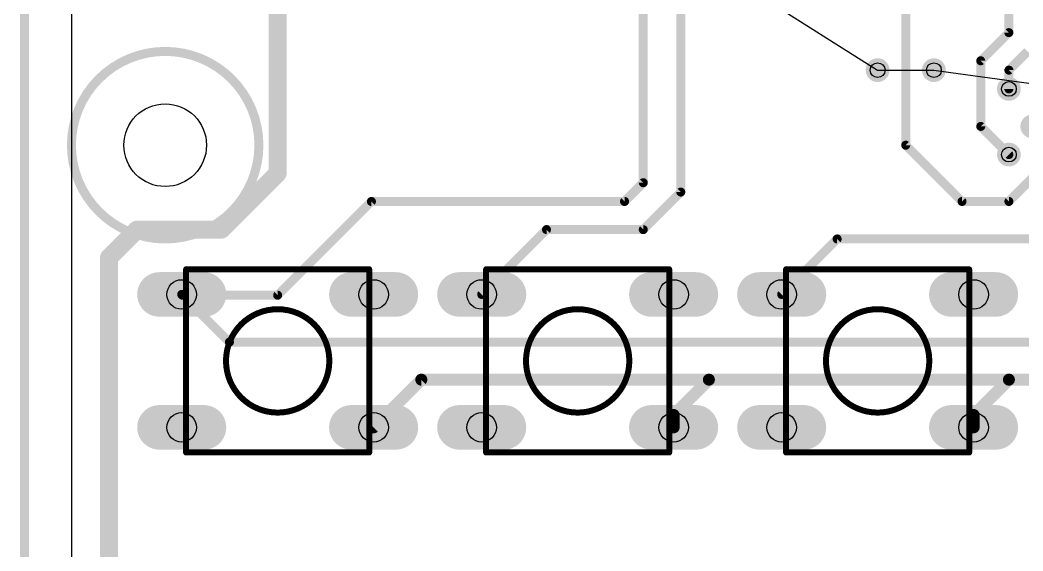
# Model space of a CAD drawing. Extents: x -8 to 108, y -2 to 140.
# Drawn here: x -1.74 to 32.23, y 56.11 to 74.09 of the extents above; entities that cross this region are included whole.
import ezdxf

# ---------------------------------------------------------------- set-up
doc = ezdxf.new("R2010")
doc.units = 0
for name, color, linetype in [('1', 22, 'CONTINUOUS'), ('17', 82, 'CONTINUOUS'), ('18', 82, 'CONTINUOUS'), ('19', 53, 'CONTINUOUS'), ('20', 7, 'CONTINUOUS'), ('21', 253, 'CONTINUOUS'), ('44', 253, 'CONTINUOUS'), ('51', 253, 'CONTINUOUS')]:
    doc.layers.add(name, color=color, linetype=linetype)

# ---------------------------------------------------------------- blocks, each defined once
blk = doc.blocks.new('LONGP100')
at = {"const_width": 1}
blk.add_lwpolyline([(-0.5, 0), (0.5, 0)], dxfattribs=at)
at = {"const_width": 0.5}
for points in [[(-0.5, 0.25, 1), (-0.5, -0.25)], [(0.5, -0.25, 1), (0.5, 0.25)]]:
    blk.add_lwpolyline(points, format="xyb", dxfattribs=at)
blk = doc.blocks.new('ROUNDV')
at = {"const_width": 0.5}
blk.add_lwpolyline([(0, -0.25, 1), (0, 0.25, 1), (0, -0.25)], format="xyb", dxfattribs=at)

msp = doc.modelspace()

# ---------------------------------------------------------------- linework, layer by layer
at = {"layer": '1'}
for points, const_width in [([(-1.5875, -2.2225), (-1.5875, 140.335)], 0.3048), ([(31.75, 87.3125), (31.75, 73.66)], 0.3048), ([(19.3675, 78.105), (19.3675, 68.58)], 0.3048), ([(28.2575, 69.85), (28.2575, 77.685)], 0.3048), ([(20.6375, 77.1525), (20.6375, 68.2625)], 0.3048), ([(6.985, 75.8825), (6.985, 68.8975)], 0.6096), ([(31.75, 73.66), (30.7975, 72.7075)], 0.3048), ([(31.75, 72.39), (32.385, 73.025)], 0.3048), ([(30.7975, 72.7075), (30.7975, 70.485)], 0.3048), ([(31.75, 71.755), (31.75, 72.39)], 0.3048), ([(30.7975, 70.485), (31.75, 69.5325)], 0.3048), ([(34.29, 70.485), (31.75, 67.945)], 0.3048), ([(30.1625, 67.945), (28.2575, 69.85)], 0.3048), ([(6.985, 68.8975), (5.08, 66.9925)], 0.6096), ([(19.3675, 68.58), (18.7325, 67.945)], 0.3048), ([(20.6375, 68.2625), (19.3675, 66.9925)], 0.3048), ([(10.16, 67.945), (6.985, 64.77)], 0.3048), ([(18.7325, 67.945), (10.16, 67.945)], 0.3048), ([(31.75, 67.945), (30.1625, 67.945)], 0.3048), ([(2.2225, 66.9925), (1.27, 66.04)], 0.6096), ([(5.08, 66.9925), (2.2225, 66.9925)], 0.6096), ([(16.09, 66.9925), (13.895, 64.7975)], 0.3048), ([(19.3675, 66.9925), (16.09, 66.9925)], 0.3048), ([(25.9325, 66.675), (24.055, 64.7975)], 0.3048), ([(34.6075, 66.675), (25.9325, 66.675)], 0.3048), ([(1.27, 66.04), (1.27, 33.3375)], 0.6096), ([(5.35, 63.1825), (3.735, 64.7975)], 0.3048), ([(3.7625, 64.77), (3.735, 64.7975)], 0.3048), ([(6.985, 64.77), (3.7625, 64.77)], 0.3048), ([(93.345, 63.1825), (5.35, 63.1825)], 0.3048), ([(11.85, 61.9125), (10.235, 60.2975)], 0.4064), ([(21.59, 61.9125), (11.85, 61.9125)], 0.4064), ([(20.395, 60.7175), (21.59, 61.9125)], 0.4064), ([(31.75, 61.9125), (21.59, 61.9125)], 0.4064), ([(30.555, 60.7175), (31.75, 61.9125)], 0.4064), ([(42.33, 61.9125), (31.75, 61.9125)], 0.4064), ([(20.395, 60.2975), (20.395, 60.7175)], 0.4064), ([(30.555, 60.2975), (30.555, 60.7175)], 0.4064)]:
    msp.add_lwpolyline(points, dxfattribs=dict(at, const_width=const_width))
for points, const_width in [([(31.6738, 73.66, 1), (31.8262, 73.66)], 0.1524), ([(31.8039, 73.6061, 1), (31.6961, 73.7139)], 0.1524), ([(30.8737, 72.7075, 1), (30.7213, 72.7075)], 0.1524), ([(30.7436, 72.7614, 1), (30.8514, 72.6536)], 0.1524), ([(31.8262, 72.39, 1), (31.6738, 72.39)], 0.1524), ([(31.6961, 72.4439, 1), (31.8039, 72.3361)], 0.1524), ([(31.6738, 71.755, 1), (31.8262, 71.755)], 0.1524), ([(30.8514, 70.5389, 1), (30.7436, 70.4311)], 0.1524), ([(30.7213, 70.485, 1), (30.8737, 70.485)], 0.1524), ([(28.3114, 69.9039, 1), (28.2036, 69.7961)], 0.1524), ([(28.1813, 69.85, 1), (28.3337, 69.85)], 0.1524), ([(31.6961, 69.4786, 1), (31.8039, 69.5864)], 0.1524), ([(6.8326, 68.8975, 1), (7.1374, 68.8975)], 0.3048), ([(7.0928, 68.7897, 1), (6.8772, 69.0053)], 0.3048), ([(19.2913, 68.58, 1), (19.4437, 68.58)], 0.1524), ([(19.4214, 68.5261, 1), (19.3136, 68.6339)], 0.1524), ([(20.5613, 68.2625, 1), (20.7137, 68.2625)], 0.1524), ([(20.6914, 68.2086, 1), (20.5836, 68.3164)], 0.1524), ([(10.16, 68.0212, 1), (10.16, 67.8688)], 0.1524), ([(10.2139, 67.8911, 1), (10.1061, 67.9989)], 0.1524), ([(18.6786, 67.9989, 1), (18.7864, 67.8911)], 0.1524), ([(18.7325, 67.8688, 1), (18.7325, 68.0212)], 0.1524), ([(30.1625, 68.0212, 1), (30.1625, 67.8688)], 0.1524), ([(30.1086, 67.8911, 1), (30.2164, 67.9989)], 0.1524), ([(31.6961, 67.9989, 1), (31.8039, 67.8911)], 0.1524), ([(31.75, 67.8688, 1), (31.75, 68.0212)], 0.1524), ([(2.2225, 67.1449, 1), (2.2225, 66.8401)], 0.3048), ([(2.3303, 66.8847, 1), (2.1147, 67.1003)], 0.3048), ([(5.08, 66.8401, 1), (5.08, 67.1449)], 0.3048), ([(4.9722, 67.1003, 1), (5.1878, 66.8847)], 0.3048), ([(16.09, 67.0687, 1), (16.09, 66.9163)], 0.1524), ([(16.1439, 66.9386, 1), (16.0361, 67.0464)], 0.1524), ([(19.3136, 67.0464, 1), (19.4214, 66.9386)], 0.1524), ([(19.3675, 66.9163, 1), (19.3675, 67.0687)], 0.1524), ([(25.9325, 66.7512, 1), (25.9325, 66.5988)], 0.1524), ([(25.9864, 66.6211, 1), (25.8786, 66.7289)], 0.1524), ([(1.1622, 66.1478, 1), (1.3778, 65.9322)], 0.3048), ([(1.4224, 66.04, 1), (1.1176, 66.04)], 0.3048), ([(3.7889, 64.8514, 1), (3.6811, 64.7436)], 0.1524), ([(3.7889, 64.8514, 1), (3.6811, 64.7436)], 0.1524), ([(3.7625, 64.8462, 1), (3.7625, 64.6938)], 0.1524), ([(3.7086, 64.7161, 1), (3.8164, 64.8239)], 0.1524), ([(6.9311, 64.8239, 1), (7.0389, 64.7161)], 0.1524), ([(6.985, 64.6938, 1), (6.985, 64.8462)], 0.1524), ([(13.8411, 64.8514, 1), (13.9489, 64.7436)], 0.1524), ([(24.0011, 64.8514, 1), (24.1089, 64.7436)], 0.1524), ([(5.35, 63.2587, 1), (5.35, 63.1063)], 0.1524), ([(5.2961, 63.1286, 1), (5.4039, 63.2364)], 0.1524), ([(11.85, 62.0141, 1), (11.85, 61.8109)], 0.2032), ([(11.9218, 61.8407, 1), (11.7782, 61.9843)], 0.2032), ([(21.59, 62.0141, 1), (21.59, 61.8109)], 0.2032), ([(21.6618, 61.8407, 1), (21.5182, 61.9843)], 0.2032), ([(21.59, 61.8109, 1), (21.59, 62.0141)], 0.2032), ([(31.75, 62.0141, 1), (31.75, 61.8109)], 0.2032), ([(31.8218, 61.8407, 1), (31.6782, 61.9843)], 0.2032), ([(31.75, 61.8109, 1), (31.75, 62.0141)], 0.2032), ([(20.4966, 60.7175, 1), (20.2934, 60.7175)], 0.2032), ([(20.3232, 60.7893, 1), (20.4668, 60.6457)], 0.2032), ([(30.6566, 60.7175, 1), (30.4534, 60.7175)], 0.2032), ([(30.4832, 60.7893, 1), (30.6268, 60.6457)], 0.2032), ([(10.1632, 60.3693, 1), (10.3068, 60.2257)], 0.2032), ([(20.2934, 60.2975, 1), (20.4966, 60.2975)], 0.2032), ([(30.4534, 60.2975, 1), (30.6566, 60.2975)], 0.2032)]:
    msp.add_lwpolyline(points, format="xyb", dxfattribs=dict(at, const_width=const_width))
at = {"layer": '19'}
for p, q in [((17.78, 78.41), (27.305, 72.39)), ((27.305, 72.39), (29.21, 72.39)), ((29.21, 72.39), (53.975, 68.9991))]:
    msp.add_line(p, q, dxfattribs=at)
at = {"layer": '20'}
msp.add_line((0, 138.43), (0, 0), dxfattribs=at)
msp.add_circle((3.175, 69.85), 1.4, dxfattribs=at)
at = {"layer": '21'}
for points, const_width in [([(3.175, 66.675, 1), (3.175, 73.025, 1), (3.175, 66.675)], 0.3048), ([(5.485, 65.6983, 1), (5.485, 65.5967)], 0.1016), ([(8.485, 65.5967, 1), (8.485, 65.6983)], 0.1016), ([(15.645, 65.6983, 1), (15.645, 65.5967)], 0.1016), ([(18.645, 65.5967, 1), (18.645, 65.6983)], 0.1016), ([(25.805, 65.6983, 1), (25.805, 65.5967)], 0.1016), ([(28.805, 65.5967, 1), (28.805, 65.6983)], 0.1016), ([(6.985, 60.7975, 1), (6.985, 64.2975, 1), (6.985, 60.7975)], 0.2032), ([(17.145, 60.7975, 1), (17.145, 64.2975, 1), (17.145, 60.7975)], 0.2032), ([(27.305, 60.7975, 1), (27.305, 64.2975, 1), (27.305, 60.7975)], 0.2032), ([(3.9358, 63.5475, 1), (3.8342, 63.5475)], 0.1016), ([(10.1358, 63.5475, 1), (10.0342, 63.5475)], 0.1016), ([(14.0958, 63.5475, 1), (13.9942, 63.5475)], 0.1016), ([(20.2958, 63.5475, 1), (20.1942, 63.5475)], 0.1016), ([(24.2558, 63.5475, 1), (24.1542, 63.5475)], 0.1016), ([(30.4558, 63.5475, 1), (30.3542, 63.5475)], 0.1016), ([(3.8342, 61.5475, 1), (3.9358, 61.5475)], 0.1016), ([(10.0342, 61.5475, 1), (10.1358, 61.5475)], 0.1016), ([(13.9942, 61.5475, 1), (14.0958, 61.5475)], 0.1016), ([(20.1942, 61.5475, 1), (20.2958, 61.5475)], 0.1016), ([(24.1542, 61.5475, 1), (24.2558, 61.5475)], 0.1016), ([(30.3542, 61.5475, 1), (30.4558, 61.5475)], 0.1016), ([(5.485, 59.4983, 1), (5.485, 59.3967)], 0.1016), ([(8.485, 59.3967, 1), (8.485, 59.4983)], 0.1016), ([(15.645, 59.4983, 1), (15.645, 59.3967)], 0.1016), ([(18.645, 59.3967, 1), (18.645, 59.4983)], 0.1016), ([(25.805, 59.4983, 1), (25.805, 59.3967)], 0.1016), ([(28.805, 59.3967, 1), (28.805, 59.4983)], 0.1016)]:
    msp.add_lwpolyline(points, format="xyb", dxfattribs=dict(at, const_width=const_width))
at = {"layer": '21', "const_width": 0.2032}
for points in [[(8.485, 65.6475), (5.485, 65.6475)], [(18.645, 65.6475), (15.645, 65.6475)], [(28.805, 65.6475), (25.805, 65.6475)], [(3.885, 61.5475), (3.885, 63.5475)], [(10.085, 61.5475), (10.085, 63.5475)], [(14.045, 61.5475), (14.045, 63.5475)], [(20.245, 61.5475), (20.245, 63.5475)], [(24.205, 61.5475), (24.205, 63.5475)], [(30.405, 61.5475), (30.405, 63.5475)], [(8.485, 59.4475), (5.485, 59.4475)], [(18.645, 59.4475), (15.645, 59.4475)], [(28.805, 59.4475), (25.805, 59.4475)]]:
    msp.add_lwpolyline(points, dxfattribs=at)
at = {"layer": '44'}
for centre, radius in [((27.305, 72.39), 0.25), ((29.21, 72.39), 0.25), ((31.75, 71.755), 0.25), ((31.75, 69.5325), 0.25), ((3.735, 64.7975), 0.5), ((10.235, 64.7975), 0.5), ((13.895, 64.7975), 0.5), ((20.395, 64.7975), 0.5), ((24.055, 64.7975), 0.5), ((30.555, 64.7975), 0.5), ((3.735, 60.2975), 0.5), ((10.235, 60.2975), 0.5), ((13.895, 60.2975), 0.5), ((20.395, 60.2975), 0.5), ((24.055, 60.2975), 0.5), ((30.555, 60.2975), 0.5)]:
    msp.add_circle(centre, radius, dxfattribs=at)
at = {"layer": '51', "const_width": 0.2032}
for points in [[(3.885, 65.6475), (10.085, 65.6475)], [(3.885, 59.4475), (3.885, 65.6475)], [(10.085, 65.6475), (10.085, 59.4475)], [(14.045, 65.6475), (20.245, 65.6475)], [(14.045, 59.4475), (14.045, 65.6475)], [(20.245, 65.6475), (20.245, 59.4475)], [(24.205, 65.6475), (30.405, 65.6475)], [(24.205, 59.4475), (24.205, 65.6475)], [(30.405, 65.6475), (30.405, 59.4475)], [(10.085, 59.4475), (3.885, 59.4475)], [(20.245, 59.4475), (14.045, 59.4475)], [(30.405, 59.4475), (24.205, 59.4475)]]:
    msp.add_lwpolyline(points, dxfattribs=at)
at = {"layer": '51'}
for points, const_width in [([(3.885, 65.6983, 1), (3.885, 65.5967)], 0.1016), ([(3.9358, 65.6475, 1), (3.8342, 65.6475)], 0.1016), ([(10.1358, 65.6475, 1), (10.0342, 65.6475)], 0.1016), ([(10.085, 65.5967, 1), (10.085, 65.6983)], 0.1016), ([(14.045, 65.6983, 1), (14.045, 65.5967)], 0.1016), ([(14.0958, 65.6475, 1), (13.9942, 65.6475)], 0.1016), ([(20.2958, 65.6475, 1), (20.1942, 65.6475)], 0.1016), ([(20.245, 65.5967, 1), (20.245, 65.6983)], 0.1016), ([(24.205, 65.6983, 1), (24.205, 65.5967)], 0.1016), ([(24.2558, 65.6475, 1), (24.1542, 65.6475)], 0.1016), ([(30.4558, 65.6475, 1), (30.3542, 65.6475)], 0.1016), ([(30.405, 65.5967, 1), (30.405, 65.6983)], 0.1016), ([(6.985, 60.7975, 1), (6.985, 64.2975, 1), (6.985, 60.7975)], 0.2032), ([(17.145, 60.7975, 1), (17.145, 64.2975, 1), (17.145, 60.7975)], 0.2032), ([(27.305, 60.7975, 1), (27.305, 64.2975, 1), (27.305, 60.7975)], 0.2032), ([(3.885, 59.4983, 1), (3.885, 59.3967)], 0.1016), ([(3.8342, 59.4475, 1), (3.9358, 59.4475)], 0.1016), ([(10.0342, 59.4475, 1), (10.1358, 59.4475)], 0.1016), ([(10.085, 59.3967, 1), (10.085, 59.4983)], 0.1016), ([(14.045, 59.4983, 1), (14.045, 59.3967)], 0.1016), ([(13.9942, 59.4475, 1), (14.0958, 59.4475)], 0.1016), ([(20.1942, 59.4475, 1), (20.2958, 59.4475)], 0.1016), ([(20.245, 59.3967, 1), (20.245, 59.4983)], 0.1016), ([(24.205, 59.4983, 1), (24.205, 59.3967)], 0.1016), ([(24.1542, 59.4475, 1), (24.2558, 59.4475)], 0.1016), ([(30.3542, 59.4475, 1), (30.4558, 59.4475)], 0.1016), ([(30.405, 59.3967, 1), (30.405, 59.4983)], 0.1016)]:
    msp.add_lwpolyline(points, format="xyb", dxfattribs=dict(at, const_width=const_width))

# ---------------------------------------------------------------- block references
at = {"layer": '17', "xscale": 1.508, "yscale": 1.508}
for p in [(3.735, 64.7975), (10.235, 64.7975), (13.895, 64.7975), (20.395, 64.7975), (24.055, 64.7975), (30.555, 64.7975), (3.735, 60.2975), (10.235, 60.2975), (13.895, 60.2975), (20.395, 60.2975), (24.055, 60.2975), (30.555, 60.2975)]:
    msp.add_blockref('LONGP100', p, dxfattribs=at)
at = {"layer": '18', "xscale": 0.8048, "yscale": 0.8048}
for p in [(27.305, 72.39), (29.21, 72.39), (31.75, 71.755), (32.5438, 70.485), (31.75, 69.5325)]:
    msp.add_blockref('ROUNDV', p, dxfattribs=at)

doc.saveas('drawing.dxf')
